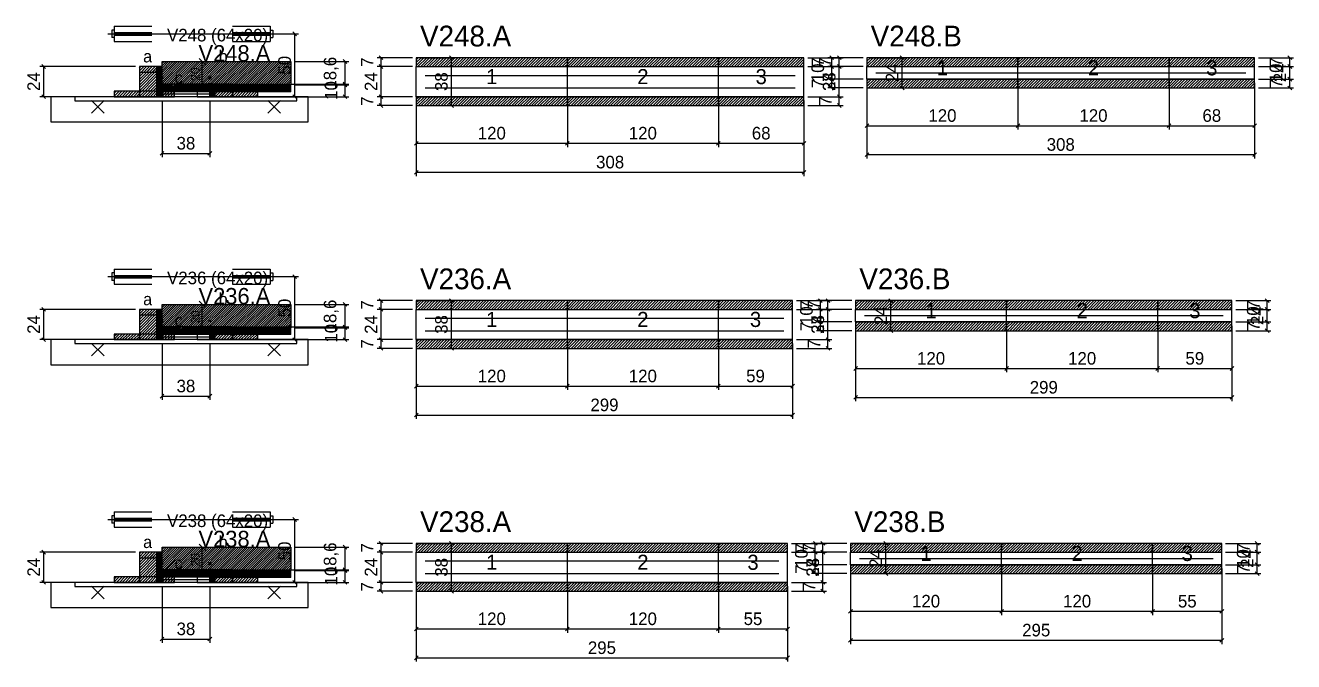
# Model space of a CAD drawing. Extents: x -9000 to 3070, y -3947 to 1250.
# Drawn here: x -69 to 939, y -2596 to -2090 of the extents above; entities that cross this region are included whole.
import ezdxf
from ezdxf.enums import TextEntityAlignment as Align

# ---------------------------------------------------------------- set-up
doc = ezdxf.new("R2010")
doc.units = 0
for name, color, linetype in [('5', 5, 'Continuous'), ('BARRA_ANCORAGEM', 126, 'Continuous'), ('barrote', 126, 'Continuous'), ('CONCRETO', 251, 'Continuous'), ('COTA', 241, 'Continuous'), ('Cota Seção (2x)', 241, 'Continuous'), ('detalhes', 7, 'Continuous'), ('Hachura', 251, 'Continuous'), ('HACHURACONCRETO', 251, 'Continuous'), ('Madeira', 126, 'Continuous'), ('NOMENCLATURA', 7, 'Continuous'), ('Painéis', 200, 'Continuous'), ('presilha', 224, 'Continuous'), ('SARR_2.2x5', 40, 'Continuous'), ('SARR_2.2x7', 40, 'Continuous'), ('SARRAFO_2_2X7', 40, 'Continuous'), ('SCO-___-LAJ', 224, 'Continuous'), ('TENSOR', 224, 'Continuous'), ('Texto Seção', 7, 'Continuous')]:
    doc.layers.add(name, color=color, linetype=linetype)
doc.dimstyles.new('PAINEL', dxfattribs={"dimtxt": 10, "dimasz": 3, "dimexe": 3, "dimexo": 3, "dimgap": 3, "dimtad": 1, "dimblk": 'OBLIQUE', "dimblk1": 'OBLIQUE', "dimcen": 2.5, "dimclrd": 4, "dimclre": 4, "dimclrt": 240, "dimazin": 3, "dimtfac": 1, "dimtmove": 0, "dimatfit": 3})
doc.dimstyles.new('SECAO2X', dxfattribs={"dimtxt": 7, "dimasz": 5, "dimexe": 3, "dimexo": 3, "dimgap": 2, "dimtad": 3, "dimblk": 'OBLIQUE', "dimblk1": 'OBLIQUE', "dimcen": 2.5, "dimclrd": 4, "dimclre": 4, "dimclrt": 1, "dimazin": 3, "dimtfac": 1, "dimtmove": 0, "dimatfit": 3})

# ---------------------------------------------------------------- blocks, each defined once
blk = doc.blocks.new('PAR_ESQ')
for p, q in [((-1, -1), (1, 1)), ((-1, 1), (1, -1))]:
    blk.add_line(p, q)
blk = doc.blocks.new('PAR_FUNDO_ESQ')
for p, q in [((-1, -1), (1, 1)), ((-1, 1), (1, -1))]:
    blk.add_line(p, q)
blk = doc.blocks.new('PAR_FUNDO_DIR')
for p, q in [((-1, -1), (1, 1)), ((-1, 1), (1, -1))]:
    blk.add_line(p, q)
blk = doc.blocks.new('par_int_esq')
for p, q in [((-1, -1), (1, 1)), ((-1, 1), (1, -1))]:
    blk.add_line(p, q)
blk = doc.blocks.new('par_int_dir')
for p, q in [((-1, -1), (1, 1)), ((-1, 1), (1, -1))]:
    blk.add_line(p, q)
blk = doc.blocks.new('_OBLIQUE')
at = {"color": 0, "linetype": 'BYBLOCK'}
blk.add_line((-0.5, -0.5), (0.5, 0.5), dxfattribs=at)

msp = doc.modelspace()

# ---------------------------------------------------------------- hatches: boundary and pattern name
at = {"layer": 'COTA'}
h = msp.add_hatch(dxfattribs=at)
h.set_pattern_fill('ANSI31', scale=0.4)
h.paths.add_polyline_path([(40, -2139), (40, -2119), (142.43, -2119), (142.43, -2137.6), (78, -2137.6), (78, -2139)])
h = msp.add_hatch(dxfattribs=at)
h.set_pattern_fill('ANSI31', scale=0.5)
h.paths.add_polyline_path([(242, -2123), (362, -2123), (362, -2116), (242, -2116)])
h = msp.add_hatch(dxfattribs=at)
h.set_pattern_fill('ANSI31', scale=0.5)
h.paths.add_polyline_path([(362, -2123), (482, -2123), (482, -2116), (362, -2116)])
h = msp.add_hatch(dxfattribs=at)
h.set_pattern_fill('ANSI31', scale=0.5)
h.paths.add_polyline_path([(482, -2123), (550, -2123), (550, -2116), (482, -2116)])
h = msp.add_hatch(dxfattribs=at)
h.set_pattern_fill('ANSI31', scale=0.5)
h.paths.add_polyline_path([(600, -2123), (720, -2123), (720, -2116), (600, -2116)])
h = msp.add_hatch(dxfattribs=at)
h.set_pattern_fill('ANSI31', scale=0.5)
h.paths.add_polyline_path([(720, -2123), (840, -2123), (840, -2116), (720, -2116)])
h = msp.add_hatch(dxfattribs=at)
h.set_pattern_fill('ANSI31', scale=0.5)
h.paths.add_polyline_path([(840, -2123), (908, -2123), (908, -2116), (840, -2116)])
h = msp.add_hatch(dxfattribs=at)
h.set_pattern_fill('ANSI31', scale=0.5)
h.paths.add_polyline_path([(600, -2140), (720, -2140), (720, -2133), (600, -2133)])
h = msp.add_hatch(dxfattribs=at)
h.set_pattern_fill('ANSI31', scale=0.5)
h.paths.add_polyline_path([(720, -2140), (840, -2140), (840, -2133), (720, -2133)])
h = msp.add_hatch(dxfattribs=at)
h.set_pattern_fill('ANSI31', scale=0.5)
h.paths.add_polyline_path([(840, -2140), (908, -2140), (908, -2133), (840, -2133)])
h = msp.add_hatch(dxfattribs=at)
h.set_pattern_fill('ANSI31', scale=0.5)
h.paths.add_polyline_path([(242, -2154), (362, -2154), (362, -2147), (242, -2147)])
h = msp.add_hatch(dxfattribs=at)
h.set_pattern_fill('ANSI31', scale=0.5)
h.paths.add_polyline_path([(362, -2154), (482, -2154), (482, -2147), (362, -2147)])
h = msp.add_hatch(dxfattribs=at)
h.set_pattern_fill('ANSI31', scale=0.5)
h.paths.add_polyline_path([(482, -2154), (550, -2154), (550, -2147), (482, -2147)])
h = msp.add_hatch(dxfattribs=at)
h.set_pattern_fill('ANSI31', scale=0.4)
h.paths.add_polyline_path([(40, -2332), (40, -2312), (142.43, -2312), (142.43, -2330.6), (78, -2330.6), (78, -2332)])
h = msp.add_hatch(dxfattribs=at)
h.set_pattern_fill('ANSI31', scale=0.5)
h.paths.add_polyline_path([(242, -2316), (362, -2316), (362, -2309), (242, -2309)])
h = msp.add_hatch(dxfattribs=at)
h.set_pattern_fill('ANSI31', scale=0.5)
h.paths.add_polyline_path([(362, -2316), (482, -2316), (482, -2309), (362, -2309)])
h = msp.add_hatch(dxfattribs=at)
h.set_pattern_fill('ANSI31', scale=0.5)
h.paths.add_polyline_path([(482, -2316), (541, -2316), (541, -2309), (482, -2309)])
h = msp.add_hatch(dxfattribs=at)
h.set_pattern_fill('ANSI31', scale=0.5)
h.paths.add_polyline_path([(591, -2316), (711, -2316), (711, -2309), (591, -2309)])
h = msp.add_hatch(dxfattribs=at)
h.set_pattern_fill('ANSI31', scale=0.5)
h.paths.add_polyline_path([(711, -2316), (831, -2316), (831, -2309), (711, -2309)])
h = msp.add_hatch(dxfattribs=at)
h.set_pattern_fill('ANSI31', scale=0.5)
h.paths.add_polyline_path([(831, -2316), (890, -2316), (890, -2309), (831, -2309)])
h = msp.add_hatch(dxfattribs=at)
h.set_pattern_fill('ANSI31', scale=0.5)
h.paths.add_polyline_path([(591, -2333), (711, -2333), (711, -2326), (591, -2326)])
h = msp.add_hatch(dxfattribs=at)
h.set_pattern_fill('ANSI31', scale=0.5)
h.paths.add_polyline_path([(711, -2333), (831, -2333), (831, -2326), (711, -2326)])
h = msp.add_hatch(dxfattribs=at)
h.set_pattern_fill('ANSI31', scale=0.5)
h.paths.add_polyline_path([(831, -2333), (890, -2333), (890, -2326), (831, -2326)])
h = msp.add_hatch(dxfattribs=at)
h.set_pattern_fill('ANSI31', scale=0.5)
h.paths.add_polyline_path([(242, -2347), (362, -2347), (362, -2340), (242, -2340)])
h = msp.add_hatch(dxfattribs=at)
h.set_pattern_fill('ANSI31', scale=0.5)
h.paths.add_polyline_path([(362, -2347), (482, -2347), (482, -2340), (362, -2340)])
h = msp.add_hatch(dxfattribs=at)
h.set_pattern_fill('ANSI31', scale=0.5)
h.paths.add_polyline_path([(482, -2347), (541, -2347), (541, -2340), (482, -2340)])
h = msp.add_hatch(dxfattribs=at)
h.set_pattern_fill('ANSI31', scale=0.4)
h.paths.add_polyline_path([(40, -2525), (40, -2505), (142.43, -2505), (142.43, -2523.6), (78, -2523.6), (78, -2525)])
h = msp.add_hatch(dxfattribs=at)
h.set_pattern_fill('ANSI31', scale=0.5)
h.paths.add_polyline_path([(242, -2509), (362, -2509), (362, -2502), (242, -2502)])
h = msp.add_hatch(dxfattribs=at)
h.set_pattern_fill('ANSI31', scale=0.5)
h.paths.add_polyline_path([(362, -2509), (482, -2509), (482, -2502), (362, -2502)])
h = msp.add_hatch(dxfattribs=at)
h.set_pattern_fill('ANSI31', scale=0.5)
h.paths.add_polyline_path([(482, -2509), (537, -2509), (537, -2502), (482, -2502)])
h = msp.add_hatch(dxfattribs=at)
h.set_pattern_fill('ANSI31', scale=0.5)
h.paths.add_polyline_path([(587, -2509), (707, -2509), (707, -2502), (587, -2502)])
h = msp.add_hatch(dxfattribs=at)
h.set_pattern_fill('ANSI31', scale=0.5)
h.paths.add_polyline_path([(707, -2509), (827, -2509), (827, -2502), (707, -2502)])
h = msp.add_hatch(dxfattribs=at)
h.set_pattern_fill('ANSI31', scale=0.5)
h.paths.add_polyline_path([(827, -2509), (882, -2509), (882, -2502), (827, -2502)])
h = msp.add_hatch(dxfattribs=at)
h.set_pattern_fill('ANSI31', scale=0.5)
h.paths.add_polyline_path([(587, -2526), (707, -2526), (707, -2519), (587, -2519)])
h = msp.add_hatch(dxfattribs=at)
h.set_pattern_fill('ANSI31', scale=0.5)
h.paths.add_polyline_path([(707, -2526), (827, -2526), (827, -2519), (707, -2519)])
h = msp.add_hatch(dxfattribs=at)
h.set_pattern_fill('ANSI31', scale=0.5)
h.paths.add_polyline_path([(827, -2526), (882, -2526), (882, -2519), (827, -2519)])
h = msp.add_hatch(dxfattribs=at)
h.set_pattern_fill('ANSI31', scale=0.5)
h.paths.add_polyline_path([(242, -2540), (362, -2540), (362, -2533), (242, -2533)])
h = msp.add_hatch(dxfattribs=at)
h.set_pattern_fill('ANSI31', scale=0.5)
h.paths.add_polyline_path([(362, -2540), (482, -2540), (482, -2533), (362, -2533)])
h = msp.add_hatch(dxfattribs=at)
h.set_pattern_fill('ANSI31', scale=0.5)
h.paths.add_polyline_path([(482, -2540), (537, -2540), (537, -2533), (482, -2533)])
at = {"layer": 'Hachura'}
h = msp.add_hatch(dxfattribs=at)
h.set_pattern_fill('ANSI31', scale=0.5)
h.paths.add_polyline_path([(22, -2147), (36, -2147), (36, -2123), (22, -2123)])
h = msp.add_hatch(dxfattribs=at)
h.set_pattern_fill('ANSI31', scale=0.5)
h.paths.add_polyline_path([(22, -2127.4), (36, -2127.4), (36, -2123), (22, -2123)])
h = msp.add_hatch(dxfattribs=at)
h.set_pattern_fill('SOLID')
h.paths.add_polyline_path([(36, -2147), (40, -2147), (40, -2123), (36, -2123)])
h = msp.add_hatch(dxfattribs=at)
h.set_pattern_fill('ANSI31', scale=0.5)
h.paths.add_polyline_path([(2, -2147), (22, -2147), (22, -2142.6), (2, -2142.6)])
h = msp.add_hatch(dxfattribs=at)
h.set_pattern_fill('SOLID')
h.paths.add_polyline_path([(40, -2142.6), (78, -2142.6), (78, -2139), (40, -2139)])
h = msp.add_hatch(dxfattribs=at)
h.set_pattern_fill('ANSI31', scale=0.5)
h.paths.add_polyline_path([(40, -2147), (50, -2147), (50, -2142.6), (40, -2142.6)])
h = msp.add_hatch(dxfattribs=at)
h.set_pattern_fill('SOLID')
h.paths.add_polyline_path([(78, -2147), (82, -2147), (82, -2137), (78, -2137)])
h = msp.add_hatch(dxfattribs=at)
h.set_pattern_fill('SOLID')
h.paths.add_polyline_path([(78, -2137), (142.43, -2137), (142.43, -2143), (78, -2143)])
h = msp.add_hatch(dxfattribs=at)
h.set_pattern_fill('ANSI31', scale=0.5)
h.paths.add_polyline_path([(82, -2147), (96, -2147), (96, -2137), (82, -2137)])
h = msp.add_hatch(dxfattribs=at)
h.set_pattern_fill('ANSI31', scale=0.5)
h.paths.add_polyline_path([(82, -2141.4), (96, -2141.4), (96, -2137), (82, -2137)])
h = msp.add_hatch(dxfattribs=at)
h.set_pattern_fill('ANSI31', scale=0.5)
h.paths.add_polyline_path([(96, -2147), (116, -2147), (116, -2142.6), (96, -2142.6)])
h = msp.add_hatch(dxfattribs=at)
h.set_pattern_fill('ANSI31', scale=0.5)
h.paths.add_polyline_path([(22, -2340), (36, -2340), (36, -2316), (22, -2316)])
h = msp.add_hatch(dxfattribs=at)
h.set_pattern_fill('ANSI31', scale=0.5)
h.paths.add_polyline_path([(22, -2320.4), (36, -2320.4), (36, -2316), (22, -2316)])
h = msp.add_hatch(dxfattribs=at)
h.set_pattern_fill('SOLID')
h.paths.add_polyline_path([(36, -2340), (40, -2340), (40, -2316), (36, -2316)])
h = msp.add_hatch(dxfattribs=at)
h.set_pattern_fill('ANSI31', scale=0.5)
h.paths.add_polyline_path([(2, -2340), (22, -2340), (22, -2335.6), (2, -2335.6)])
h = msp.add_hatch(dxfattribs=at)
h.set_pattern_fill('SOLID')
h.paths.add_polyline_path([(40, -2335.6), (78, -2335.6), (78, -2332), (40, -2332)])
h = msp.add_hatch(dxfattribs=at)
h.set_pattern_fill('ANSI31', scale=0.5)
h.paths.add_polyline_path([(40, -2340), (50, -2340), (50, -2335.6), (40, -2335.6)])
h = msp.add_hatch(dxfattribs=at)
h.set_pattern_fill('SOLID')
h.paths.add_polyline_path([(78, -2340), (82, -2340), (82, -2330), (78, -2330)])
h = msp.add_hatch(dxfattribs=at)
h.set_pattern_fill('SOLID')
h.paths.add_polyline_path([(78, -2330), (142.43, -2330), (142.43, -2336), (78, -2336)])
h = msp.add_hatch(dxfattribs=at)
h.set_pattern_fill('ANSI31', scale=0.5)
h.paths.add_polyline_path([(82, -2340), (96, -2340), (96, -2330), (82, -2330)])
h = msp.add_hatch(dxfattribs=at)
h.set_pattern_fill('ANSI31', scale=0.5)
h.paths.add_polyline_path([(82, -2334.4), (96, -2334.4), (96, -2330), (82, -2330)])
h = msp.add_hatch(dxfattribs=at)
h.set_pattern_fill('ANSI31', scale=0.5)
h.paths.add_polyline_path([(96, -2340), (116, -2340), (116, -2335.6), (96, -2335.6)])
h = msp.add_hatch(dxfattribs=at)
h.set_pattern_fill('ANSI31', scale=0.5)
h.paths.add_polyline_path([(22, -2533), (36, -2533), (36, -2509), (22, -2509)])
h = msp.add_hatch(dxfattribs=at)
h.set_pattern_fill('ANSI31', scale=0.5)
h.paths.add_polyline_path([(22, -2513.4), (36, -2513.4), (36, -2509), (22, -2509)])
h = msp.add_hatch(dxfattribs=at)
h.set_pattern_fill('SOLID')
h.paths.add_polyline_path([(36, -2533), (40, -2533), (40, -2509), (36, -2509)])
h = msp.add_hatch(dxfattribs=at)
h.set_pattern_fill('ANSI31', scale=0.5)
h.paths.add_polyline_path([(2, -2533), (22, -2533), (22, -2528.6), (2, -2528.6)])
h = msp.add_hatch(dxfattribs=at)
h.set_pattern_fill('SOLID')
h.paths.add_polyline_path([(40, -2528.6), (78, -2528.6), (78, -2525), (40, -2525)])
h = msp.add_hatch(dxfattribs=at)
h.set_pattern_fill('ANSI31', scale=0.5)
h.paths.add_polyline_path([(40, -2533), (50, -2533), (50, -2528.6), (40, -2528.6)])
h = msp.add_hatch(dxfattribs=at)
h.set_pattern_fill('SOLID')
h.paths.add_polyline_path([(78, -2533), (82, -2533), (82, -2523), (78, -2523)])
h = msp.add_hatch(dxfattribs=at)
h.set_pattern_fill('SOLID')
h.paths.add_polyline_path([(78, -2523), (142.43, -2523), (142.43, -2529), (78, -2529)])
h = msp.add_hatch(dxfattribs=at)
h.set_pattern_fill('ANSI31', scale=0.5)
h.paths.add_polyline_path([(82, -2533), (96, -2533), (96, -2523), (82, -2523)])
h = msp.add_hatch(dxfattribs=at)
h.set_pattern_fill('ANSI31', scale=0.5)
h.paths.add_polyline_path([(82, -2527.4), (96, -2527.4), (96, -2523), (82, -2523)])
h = msp.add_hatch(dxfattribs=at)
h.set_pattern_fill('ANSI31', scale=0.5)
h.paths.add_polyline_path([(96, -2533), (116, -2533), (116, -2528.6), (96, -2528.6)])
at = {"layer": 'HACHURACONCRETO'}
h = msp.add_hatch(dxfattribs=at)
h.set_pattern_fill('ANSI31', scale=0.3)
h.paths.add_polyline_path([(40, -2142.6), (78, -2142.6), (78, -2137), (40, -2137)])
h = msp.add_hatch(dxfattribs=at)
h.set_pattern_fill('ANSI31', scale=0.3)
h.paths.add_polyline_path([(40, -2335.6), (78, -2335.6), (78, -2330), (40, -2330)])
h = msp.add_hatch(dxfattribs=at)
h.set_pattern_fill('ANSI31', scale=0.3)
h.paths.add_polyline_path([(40, -2528.6), (78, -2528.6), (78, -2523), (40, -2523)])

# ---------------------------------------------------------------- linework, layer by layer
for p, q in [((0, -2094), (0, -2100)), ((2, -2094), (0, -2094)), ((2, -2091), (32, -2091)), ((2, -2091), (2, -2103)), ((96, -2091), (126, -2091)), ((126, -2091), (126, -2103)), ((126, -2094), (128, -2094)), ((128, -2094), (128, -2100)), ((2, -2100), (0, -2100)), ((2, -2096), (32, -2096)), ((2, -2098), (32, -2098)), ((2, -2103), (32, -2103)), ((96, -2096), (126, -2096)), ((96, -2098), (126, -2098)), ((96, -2103), (126, -2103)), ((126, -2100), (128, -2100)), ((0, -2287), (0, -2293)), ((2, -2287), (0, -2287)), ((2, -2284), (32, -2284)), ((2, -2284), (2, -2296)), ((96, -2284), (126, -2284)), ((126, -2284), (126, -2296)), ((126, -2287), (128, -2287)), ((128, -2287), (128, -2293)), ((2, -2293), (0, -2293)), ((2, -2289), (32, -2289)), ((2, -2291), (32, -2291)), ((2, -2296), (32, -2296)), ((96, -2289), (126, -2289)), ((96, -2291), (126, -2291)), ((96, -2296), (126, -2296)), ((126, -2293), (128, -2293)), ((2, -2477), (32, -2477)), ((2, -2477), (2, -2489)), ((96, -2477), (126, -2477)), ((126, -2477), (126, -2489)), ((0, -2480), (0, -2486)), ((2, -2480), (0, -2480)), ((2, -2486), (0, -2486)), ((2, -2482), (32, -2482)), ((2, -2484), (32, -2484)), ((96, -2482), (126, -2482)), ((96, -2484), (126, -2484)), ((126, -2480), (128, -2480)), ((126, -2486), (128, -2486)), ((128, -2480), (128, -2486)), ((2, -2489), (32, -2489)), ((96, -2489), (126, -2489))]:
    msp.add_line(p, q)
at = {"layer": 'BARRA_ANCORAGEM'}
for p, q in [((40, -2139.3), (78, -2139.3)), ((40, -2141.3), (40, -2139.3)), ((40, -2141.3), (78, -2141.3)), ((40, -2142.7), (78, -2142.7)), ((40, -2144.7), (40, -2142.7)), ((40, -2144.7), (78, -2144.7)), ((78, -2141.3), (78, -2139.3)), ((78, -2144.7), (78, -2142.7)), ((40, -2332.3), (78, -2332.3)), ((40, -2334.3), (40, -2332.3)), ((40, -2334.3), (78, -2334.3)), ((40, -2335.7), (78, -2335.7)), ((40, -2337.7), (40, -2335.7)), ((78, -2334.3), (78, -2332.3)), ((78, -2337.7), (78, -2335.7)), ((40, -2337.7), (78, -2337.7)), ((40, -2525.3), (78, -2525.3)), ((40, -2527.3), (40, -2525.3)), ((40, -2527.3), (78, -2527.3)), ((40, -2528.7), (78, -2528.7)), ((40, -2530.7), (40, -2528.7)), ((78, -2527.3), (78, -2525.3)), ((78, -2530.7), (78, -2528.7)), ((40, -2530.7), (78, -2530.7))]:
    msp.add_line(p, q, dxfattribs=at)
at = {"layer": 'barrote'}
for points in [[(-48.215, -2167), (156.215, -2167), (156.215, -2147), (-48.215, -2147)], [(-48.215, -2360), (156.215, -2360), (156.215, -2340), (-48.215, -2340)], [(-48.215, -2553), (156.215, -2553), (156.215, -2533), (-48.215, -2533)]]:
    msp.add_lwpolyline(points, close=True, dxfattribs=at)
at = {"layer": 'CONCRETO'}
for points in [[(40, -2139), (40, -2119), (142.43, -2119), (142.43, -2137.6), (78, -2137.6), (78, -2139)], [(40, -2332), (40, -2312), (142.43, -2312), (142.43, -2330.6), (78, -2330.6), (78, -2332)], [(40, -2525), (40, -2505), (142.43, -2505), (142.43, -2523.6), (78, -2523.6), (78, -2525)]]:
    msp.add_lwpolyline(points, close=True, dxfattribs=at)
at = {"layer": 'HACHURACONCRETO'}
for points in [[(40, -2142.6), (78, -2142.6), (78, -2137), (40, -2137)], [(40, -2335.6), (78, -2335.6), (78, -2330), (40, -2330)], [(40, -2528.6), (78, -2528.6), (78, -2523), (40, -2523)]]:
    msp.add_lwpolyline(points, close=True, dxfattribs=at)
at = {"layer": 'Madeira'}
for points in [[(22, -2147), (36, -2147), (36, -2123), (22, -2123)], [(22, -2127.4), (36, -2127.4), (36, -2123), (22, -2123)], [(2, -2147), (22, -2147), (22, -2142.6), (2, -2142.6)], [(22, -2147), (36, -2147), (36, -2142.6), (22, -2142.6)], [(40, -2147), (50, -2147), (50, -2142.6), (40, -2142.6)], [(68, -2147), (78, -2147), (78, -2142.6), (68, -2142.6)], [(82, -2147), (96, -2147), (96, -2137), (82, -2137)], [(82, -2141.4), (96, -2141.4), (96, -2137), (82, -2137)], [(96, -2147), (116, -2147), (116, -2142.6), (96, -2142.6)], [(22, -2340), (36, -2340), (36, -2316), (22, -2316)], [(22, -2320.4), (36, -2320.4), (36, -2316), (22, -2316)], [(2, -2340), (22, -2340), (22, -2335.6), (2, -2335.6)], [(22, -2340), (36, -2340), (36, -2335.6), (22, -2335.6)], [(40, -2340), (50, -2340), (50, -2335.6), (40, -2335.6)], [(68, -2340), (78, -2340), (78, -2335.6), (68, -2335.6)], [(82, -2340), (96, -2340), (96, -2330), (82, -2330)], [(82, -2334.4), (96, -2334.4), (96, -2330), (82, -2330)], [(96, -2340), (116, -2340), (116, -2335.6), (96, -2335.6)], [(22, -2533), (36, -2533), (36, -2509), (22, -2509)], [(22, -2513.4), (36, -2513.4), (36, -2509), (22, -2509)], [(2, -2533), (22, -2533), (22, -2528.6), (2, -2528.6)], [(22, -2533), (36, -2533), (36, -2528.6), (22, -2528.6)], [(40, -2533), (50, -2533), (50, -2528.6), (40, -2528.6)], [(68, -2533), (78, -2533), (78, -2528.6), (68, -2528.6)], [(82, -2533), (96, -2533), (96, -2523), (82, -2523)], [(82, -2527.4), (96, -2527.4), (96, -2523), (82, -2523)], [(96, -2533), (116, -2533), (116, -2528.6), (96, -2528.6)]]:
    msp.add_lwpolyline(points, close=True, dxfattribs=at)
at = {"layer": 'Painéis'}
for p, q in [((242, -2123), (362, -2123)), ((242, -2147), (242, -2123)), ((362, -2147), (362, -2123)), ((362, -2147), (362, -2123)), ((362, -2123), (482, -2123)), ((362, -2147), (362, -2123)), ((482, -2147), (482, -2123)), ((482, -2147), (482, -2123)), ((482, -2123), (550, -2123)), ((482, -2147), (482, -2123)), ((550, -2147), (550, -2123)), ((600, -2123), (720, -2123)), ((600, -2133), (600, -2123)), ((720, -2133), (720, -2123)), ((720, -2133), (720, -2123)), ((720, -2123), (840, -2123)), ((720, -2133), (720, -2123)), ((840, -2133), (840, -2123)), ((840, -2133), (840, -2123)), ((840, -2123), (908, -2123)), ((840, -2133), (840, -2123)), ((908, -2133), (908, -2123)), ((600, -2133), (720, -2133)), ((720, -2133), (840, -2133)), ((840, -2133), (908, -2133)), ((242, -2147), (362, -2147)), ((362, -2147), (482, -2147)), ((482, -2147), (550, -2147)), ((242, -2316), (362, -2316)), ((242, -2340), (242, -2316)), ((362, -2340), (362, -2316)), ((362, -2340), (362, -2316)), ((362, -2316), (482, -2316)), ((362, -2340), (362, -2316)), ((482, -2340), (482, -2316)), ((482, -2340), (482, -2316)), ((482, -2316), (541, -2316)), ((482, -2340), (482, -2316)), ((541, -2340), (541, -2316)), ((591, -2316), (711, -2316)), ((591, -2326), (591, -2316)), ((711, -2326), (711, -2316)), ((711, -2326), (711, -2316)), ((711, -2316), (831, -2316)), ((711, -2326), (711, -2316)), ((831, -2326), (831, -2316)), ((831, -2326), (831, -2316)), ((831, -2316), (890, -2316)), ((831, -2326), (831, -2316)), ((890, -2326), (890, -2316)), ((591, -2326), (711, -2326)), ((711, -2326), (831, -2326)), ((831, -2326), (890, -2326)), ((242, -2340), (362, -2340)), ((362, -2340), (482, -2340)), ((482, -2340), (541, -2340)), ((242, -2509), (362, -2509)), ((242, -2533), (242, -2509)), ((362, -2533), (362, -2509)), ((362, -2533), (362, -2509)), ((362, -2509), (482, -2509)), ((362, -2533), (362, -2509)), ((482, -2533), (482, -2509)), ((482, -2533), (482, -2509)), ((482, -2509), (537, -2509)), ((482, -2533), (482, -2509)), ((537, -2533), (537, -2509)), ((587, -2509), (707, -2509)), ((587, -2519), (587, -2509)), ((707, -2519), (707, -2509)), ((707, -2519), (707, -2509)), ((707, -2509), (827, -2509)), ((707, -2519), (707, -2509)), ((827, -2519), (827, -2509)), ((827, -2519), (827, -2509)), ((827, -2509), (882, -2509)), ((827, -2519), (827, -2509)), ((882, -2519), (882, -2509)), ((587, -2519), (707, -2519)), ((707, -2519), (827, -2519)), ((827, -2519), (882, -2519)), ((242, -2533), (362, -2533)), ((362, -2533), (482, -2533)), ((482, -2533), (537, -2533))]:
    msp.add_line(p, q, dxfattribs=at)
for points in [[(36, -2147), (40, -2147), (40, -2123), (36, -2123)], [(40, -2142.6), (78, -2142.6), (78, -2139), (40, -2139)], [(78, -2147), (82, -2147), (82, -2137), (78, -2137)], [(78, -2137), (142.43, -2137), (142.43, -2137.6), (78, -2137.6)], [(36, -2340), (40, -2340), (40, -2316), (36, -2316)], [(40, -2335.6), (78, -2335.6), (78, -2332), (40, -2332)], [(78, -2340), (82, -2340), (82, -2330), (78, -2330)], [(78, -2330), (142.43, -2330), (142.43, -2330.6), (78, -2330.6)], [(36, -2533), (40, -2533), (40, -2509), (36, -2509)], [(40, -2528.6), (78, -2528.6), (78, -2525), (40, -2525)], [(78, -2533), (82, -2533), (82, -2523), (78, -2523)], [(78, -2523), (142.43, -2523), (142.43, -2523.6), (78, -2523.6)]]:
    msp.add_lwpolyline(points, close=True, dxfattribs=at)
at = {"layer": 'presilha'}
for p, q in [((-16, -2160), (-6, -2150)), ((-16, -2150), (-6, -2160)), ((124, -2160), (134, -2150)), ((124, -2150), (134, -2160)), ((-16, -2353), (-6, -2343)), ((-16, -2343), (-6, -2353)), ((124, -2353), (134, -2343)), ((124, -2343), (134, -2353)), ((-16, -2546), (-6, -2536)), ((-16, -2536), (-6, -2546)), ((124, -2546), (134, -2536)), ((124, -2536), (134, -2546))]:
    msp.add_line(p, q, dxfattribs=at)
at = {"layer": 'SARR_2.2x5'}
for points in [[(607, -2128), (720, -2128)], [(607, -2128), (720, -2128)], [(720, -2128), (840, -2128)], [(720, -2128), (840, -2128)], [(840, -2128), (901, -2128)], [(840, -2128), (901, -2128)], [(598, -2321), (711, -2321)], [(598, -2321), (711, -2321)], [(711, -2321), (831, -2321)], [(711, -2321), (831, -2321)], [(831, -2321), (883, -2321)], [(831, -2321), (883, -2321)], [(594, -2514), (707, -2514)], [(594, -2514), (707, -2514)], [(707, -2514), (827, -2514)], [(707, -2514), (827, -2514)], [(827, -2514), (875, -2514)], [(827, -2514), (875, -2514)]]:
    msp.add_lwpolyline(points, dxfattribs=at)
at = {"layer": 'SARR_2.2x7'}
for points in [[(249, -2130), (362, -2130)], [(249, -2130), (362, -2130)], [(362, -2130), (482, -2130)], [(362, -2130), (482, -2130)], [(482, -2130), (543, -2130)], [(482, -2130), (543, -2130)], [(249, -2140), (362, -2140)], [(249, -2140), (362, -2140)], [(362, -2140), (482, -2140)], [(362, -2140), (482, -2140)], [(482, -2140), (543, -2140)], [(482, -2140), (543, -2140)], [(249, -2323), (362, -2323)], [(249, -2323), (362, -2323)], [(362, -2323), (482, -2323)], [(362, -2323), (482, -2323)], [(482, -2323), (534, -2323)], [(482, -2323), (534, -2323)], [(249, -2333), (362, -2333)], [(249, -2333), (362, -2333)], [(362, -2333), (482, -2333)], [(362, -2333), (482, -2333)], [(482, -2333), (534, -2333)], [(482, -2333), (534, -2333)], [(249, -2516), (362, -2516)], [(249, -2516), (362, -2516)], [(362, -2516), (482, -2516)], [(362, -2516), (482, -2516)], [(482, -2516), (530, -2516)], [(482, -2516), (530, -2516)], [(249, -2526), (362, -2526)], [(249, -2526), (362, -2526)], [(362, -2526), (482, -2526)], [(362, -2526), (482, -2526)], [(482, -2526), (530, -2526)], [(482, -2526), (530, -2526)]]:
    msp.add_lwpolyline(points, dxfattribs=at)
at = {"layer": 'SARRAFO_2_2X7'}
for p, q in [((36, -2132.2), (36, -2127.8)), ((36, -2127.8), (40, -2127.8)), ((36, -2132.2), (40, -2132.2)), ((40, -2132.2), (40, -2127.8)), ((36, -2142.2), (36, -2137.8)), ((36, -2137.8), (40, -2137.8)), ((36, -2142.2), (40, -2142.2)), ((40, -2142.2), (40, -2137.8)), ((78, -2144.2), (78, -2139.8)), ((78, -2139.8), (82, -2139.8)), ((78, -2144.2), (82, -2144.2)), ((82, -2144.2), (82, -2139.8)), ((36, -2325.2), (36, -2320.8)), ((36, -2320.8), (40, -2320.8)), ((36, -2325.2), (40, -2325.2)), ((40, -2325.2), (40, -2320.8)), ((36, -2335.2), (36, -2330.8)), ((36, -2330.8), (40, -2330.8)), ((36, -2335.2), (40, -2335.2)), ((40, -2335.2), (40, -2330.8)), ((78, -2337.2), (78, -2332.8)), ((78, -2332.8), (82, -2332.8)), ((78, -2337.2), (82, -2337.2)), ((82, -2337.2), (82, -2332.8)), ((36, -2518.2), (36, -2513.8)), ((36, -2513.8), (40, -2513.8)), ((36, -2518.2), (40, -2518.2)), ((40, -2518.2), (40, -2513.8)), ((36, -2528.2), (36, -2523.8)), ((36, -2523.8), (40, -2523.8)), ((36, -2528.2), (40, -2528.2)), ((40, -2528.2), (40, -2523.8)), ((78, -2530.2), (78, -2525.8)), ((78, -2525.8), (82, -2525.8)), ((82, -2530.2), (82, -2525.8)), ((78, -2530.2), (82, -2530.2))]:
    msp.add_line(p, q, dxfattribs=at)
at = {"layer": 'SCO-___-LAJ'}
for points in [[(242, -2123), (362, -2123), (362, -2116), (242, -2116)], [(362, -2123), (482, -2123), (482, -2116), (362, -2116)], [(482, -2123), (550, -2123), (550, -2116), (482, -2116)], [(600, -2123), (720, -2123), (720, -2116), (600, -2116)], [(720, -2123), (840, -2123), (840, -2116), (720, -2116)], [(840, -2123), (908, -2123), (908, -2116), (840, -2116)], [(600, -2140), (720, -2140), (720, -2133), (600, -2133)], [(720, -2140), (840, -2140), (840, -2133), (720, -2133)], [(840, -2140), (908, -2140), (908, -2133), (840, -2133)], [(-29.215, -2150.2), (147.215, -2150.2), (147.215, -2147), (-29.215, -2147)], [(242, -2154), (362, -2154), (362, -2147), (242, -2147)], [(362, -2154), (482, -2154), (482, -2147), (362, -2147)], [(482, -2154), (550, -2154), (550, -2147), (482, -2147)], [(242, -2316), (362, -2316), (362, -2309), (242, -2309)], [(362, -2316), (482, -2316), (482, -2309), (362, -2309)], [(482, -2316), (541, -2316), (541, -2309), (482, -2309)], [(591, -2316), (711, -2316), (711, -2309), (591, -2309)], [(711, -2316), (831, -2316), (831, -2309), (711, -2309)], [(831, -2316), (890, -2316), (890, -2309), (831, -2309)], [(591, -2333), (711, -2333), (711, -2326), (591, -2326)], [(711, -2333), (831, -2333), (831, -2326), (711, -2326)], [(831, -2333), (890, -2333), (890, -2326), (831, -2326)], [(-29.215, -2343.2), (147.215, -2343.2), (147.215, -2340), (-29.215, -2340)], [(242, -2347), (362, -2347), (362, -2340), (242, -2340)], [(362, -2347), (482, -2347), (482, -2340), (362, -2340)], [(482, -2347), (541, -2347), (541, -2340), (482, -2340)], [(242, -2509), (362, -2509), (362, -2502), (242, -2502)], [(362, -2509), (482, -2509), (482, -2502), (362, -2502)], [(482, -2509), (537, -2509), (537, -2502), (482, -2502)], [(587, -2509), (707, -2509), (707, -2502), (587, -2502)], [(707, -2509), (827, -2509), (827, -2502), (707, -2502)], [(827, -2509), (882, -2509), (882, -2502), (827, -2502)], [(587, -2526), (707, -2526), (707, -2519), (587, -2519)], [(707, -2526), (827, -2526), (827, -2519), (707, -2519)], [(827, -2526), (882, -2526), (882, -2519), (827, -2519)], [(-29.215, -2536.2), (147.215, -2536.2), (147.215, -2533), (-29.215, -2533)], [(242, -2540), (362, -2540), (362, -2533), (242, -2533)], [(362, -2540), (482, -2540), (482, -2533), (362, -2533)], [(482, -2540), (537, -2540), (537, -2533), (482, -2533)]]:
    msp.add_lwpolyline(points, close=True, dxfattribs=at)
at = {"layer": 'TENSOR'}
for p, q in [((-3, -2097), (140.43, -2097)), ((-3, -2290), (140.43, -2290)), ((-3, -2483), (140.43, -2483))]:
    msp.add_line(p, q, dxfattribs=at)

# ---------------------------------------------------------------- block references
at = {"layer": 'Painéis'}
for name, p in [('par_int_esq', (40, -2132)), ('PAR_FUNDO_ESQ', (40, -2137)), ('par_int_dir', (78, -2132)), ('PAR_FUNDO_DIR', (78, -2137)), ('PAR_ESQ', (36, -2142)), ('par_int_esq', (40, -2325)), ('par_int_dir', (78, -2325)), ('PAR_ESQ', (36, -2335)), ('PAR_FUNDO_ESQ', (40, -2330)), ('PAR_FUNDO_DIR', (78, -2330)), ('par_int_esq', (40, -2518)), ('par_int_dir', (78, -2518)), ('PAR_ESQ', (36, -2528)), ('PAR_FUNDO_ESQ', (40, -2523)), ('PAR_FUNDO_DIR', (78, -2523))]:
    msp.add_blockref(name, p, dxfattribs=at)

# ---------------------------------------------------------------- texts
at = {"layer": '5'}
for s, p in [('1', (302, -2131)), ('2', (422, -2131)), ('3', (516, -2131)), ('1', (660, -2124)), ('2', (780, -2124)), ('3', (874, -2124)), ('1', (651, -2317)), ('2', (771, -2317)), ('3', (860.5, -2317)), ('1', (302, -2324)), ('2', (422, -2324)), ('3', (511.5, -2324)), ('1', (647, -2510)), ('2', (767, -2510)), ('3', (854.5, -2510)), ('1', (302, -2517)), ('2', (422, -2517)), ('3', (509.5, -2517))]:
    msp.add_text(s, height=12, dxfattribs=at).set_placement(p, align=Align.MIDDLE_CENTER)
at = {"layer": 'detalhes'}
for s, p in [('a', (25, -2119.7)), ('b', (85, -2119.7)), ('c', (50, -2136.5)), ('a', (25, -2312.7)), ('b', (85, -2312.7)), ('c', (50, -2329.5)), ('a', (25, -2505.7)), ('b', (85, -2505.7)), ('c', (50, -2522.5))]:
    msp.add_text(s, height=9.6, dxfattribs=at).set_placement(p)
at = {"layer": 'NOMENCLATURA'}
for s, p in [('V248.A', (245, -2107)), ('V248.B', (603, -2107)), ('V236.A', (245, -2300)), ('V236.B', (594, -2300)), ('V238.A', (245, -2493)), ('V238.B', (590, -2493))]:
    msp.add_text(s, height=16.5, dxfattribs=at).set_placement(p)
at = {"layer": 'Texto Seção'}
for s, height, p in [('V248 (64x20)', 10, (44, -2103)), ('V248.A', 13, (69, -2119)), ('V236 (64x20)', 10, (44, -2296)), ('V236.A', 13, (69, -2312)), ('V238 (64x20)', 10, (44, -2489)), ('V238.A', 13, (69, -2505))]:
    msp.add_text(s, height=height, dxfattribs=at).set_placement(p)

# ---------------------------------------------------------------- dimensions: what is measured, and where the dimension line sits
at = {"layer": 'COTA'}
for base, p1, p2 in [((145.43, -2147), (96, -2147), (96, -2097)), ((185.43, -2137.6), (142.43, -2137.6), (142.43, -2119)), ((214, -2123), (242, -2123), (242, -2116)), ((270, -2154), (242, -2154), (242, -2116)), ((578, -2154), (550, -2154), (550, -2116)), ((578, -2123), (550, -2123), (550, -2116)), ((572, -2123), (600, -2123), (600, -2116)), ((628, -2140), (600, -2140), (600, -2116)), ((936, -2140), (908, -2140), (908, -2116)), ((936, -2123), (908, -2123), (908, -2116)), ((-54, -2147), (2, -2147), (22, -2123)), ((214, -2147), (242, -2147), (242, -2123)), ((578, -2147), (550, -2147), (550, -2123)), ((572, -2133), (600, -2133), (600, -2123)), ((936, -2133), (908, -2133), (908, -2123)), ((185.43, -2147), (96, -2147), (96, -2137)), ((572, -2140), (600, -2140), (600, -2133)), ((936, -2140), (908, -2140), (908, -2133)), ((214, -2154), (242, -2154), (242, -2147)), ((578, -2154), (550, -2154), (550, -2147)), ((145.43, -2340), (96, -2340), (96, -2290)), ((-54, -2340), (2, -2340), (22, -2316)), ((185.43, -2330.6), (142.43, -2330.6), (142.43, -2312)), ((214, -2316), (242, -2316), (242, -2309)), ((214, -2340), (242, -2340), (242, -2316)), ((270, -2347), (242, -2347), (242, -2309)), ((569, -2347), (541, -2347), (541, -2309)), ((569, -2316), (541, -2316), (541, -2309)), ((569, -2340), (541, -2340), (541, -2316)), ((563, -2316), (591, -2316), (591, -2309)), ((563, -2326), (591, -2326), (591, -2316)), ((619, -2333), (591, -2333), (591, -2309)), ((918, -2333), (890, -2333), (890, -2309)), ((918, -2316), (890, -2316), (890, -2309)), ((918, -2326), (890, -2326), (890, -2316)), ((185.43, -2340), (96, -2340), (96, -2330)), ((563, -2333), (591, -2333), (591, -2326)), ((918, -2333), (890, -2333), (890, -2326)), ((214, -2347), (242, -2347), (242, -2340)), ((569, -2347), (541, -2347), (541, -2340)), ((145.43, -2533), (96, -2533), (96, -2483)), ((-54, -2533), (2, -2533), (22, -2509)), ((185.43, -2523.6), (142.43, -2523.6), (142.43, -2505)), ((214, -2509), (242, -2509), (242, -2502)), ((214, -2533), (242, -2533), (242, -2509)), ((270, -2540), (242, -2540), (242, -2502)), ((565, -2540), (537, -2540), (537, -2502)), ((565, -2509), (537, -2509), (537, -2502)), ((565, -2533), (537, -2533), (537, -2509)), ((559, -2509), (587, -2509), (587, -2502)), ((559, -2519), (587, -2519), (587, -2509)), ((615, -2526), (587, -2526), (587, -2502)), ((910, -2526), (882, -2526), (882, -2502)), ((910, -2509), (882, -2509), (882, -2502)), ((910, -2519), (882, -2519), (882, -2509)), ((559, -2526), (587, -2526), (587, -2519)), ((910, -2526), (882, -2526), (882, -2519)), ((185.43, -2533), (96, -2533), (96, -2523)), ((214, -2540), (242, -2540), (242, -2533)), ((565, -2540), (537, -2540), (537, -2533))]:
    msp.add_linear_dim(base=base, p1=p1, p2=p2, angle=90, dimstyle='PAINEL', dxfattribs=at).render()
for base, p1, p2 in [((600, -2170), (600, -2133), (720, -2133)), ((600, -2193), (600, -2133), (908, -2133)), ((720, -2170), (720, -2133), (840, -2133)), ((840, -2170), (840, -2133), (908, -2133)), ((40, -2192), (40, -2147), (78, -2147)), ((242, -2184), (242, -2147), (362, -2147)), ((242, -2207), (242, -2147), (550, -2147)), ((362, -2184), (362, -2147), (482, -2147)), ((482, -2184), (482, -2147), (550, -2147)), ((591, -2363), (591, -2326), (711, -2326)), ((591, -2386), (591, -2326), (890, -2326)), ((711, -2363), (711, -2326), (831, -2326)), ((831, -2363), (831, -2326), (890, -2326)), ((40, -2385), (40, -2340), (78, -2340)), ((242, -2377), (242, -2340), (362, -2340)), ((242, -2400), (242, -2340), (541, -2340)), ((362, -2377), (362, -2340), (482, -2340)), ((482, -2377), (482, -2340), (541, -2340)), ((587, -2556), (587, -2519), (707, -2519)), ((587, -2579), (587, -2519), (882, -2519)), ((707, -2556), (707, -2519), (827, -2519)), ((827, -2556), (827, -2519), (882, -2519)), ((40, -2578), (40, -2533), (78, -2533)), ((242, -2570), (242, -2533), (362, -2533)), ((242, -2593), (242, -2533), (537, -2533)), ((362, -2570), (362, -2533), (482, -2533)), ((482, -2570), (482, -2533), (537, -2533))]:
    msp.add_linear_dim(base=base, p1=p1, p2=p2, dimstyle='PAINEL', dxfattribs=at).render()
at = {"layer": 'Cota Seção (2x)'}
for base, p1, p2 in [((72, -2139), (40, -2139), (40, -2119)), ((72, -2332), (40, -2332), (40, -2312)), ((72, -2525), (40, -2525), (40, -2505))]:
    msp.add_linear_dim(base=base, p1=p1, p2=p2, angle=90, dimstyle='SECAO2X', dxfattribs=at).render()

doc.saveas('drawing.dxf')
